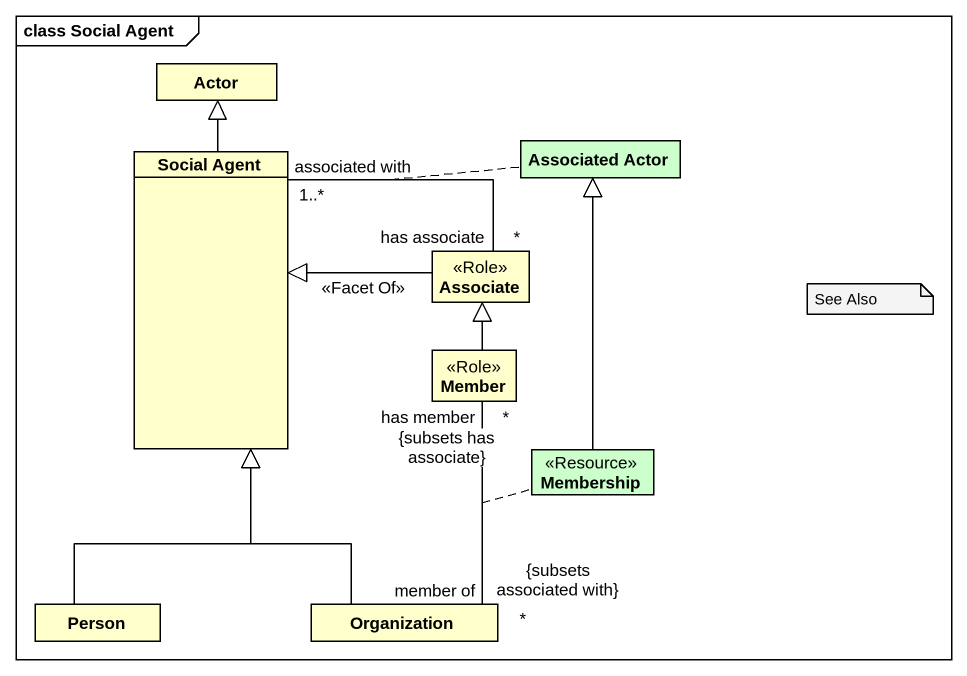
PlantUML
@startuml
mainframe class Social Agent
hide circle
hide empty members
class "Actor" as Actor_
class "Associated Actor" as Associated_Actor #CCFFCC
class "Social Agent" as Social_Agent
class Associate <<Role>> #FFFFCC
class Member <<Role>> #FFFFCC
class Membership <<Resource>> #CCFFCC
class "Person" as Person_
class Organization
Social_Agent -up-|> Actor_
Social_Agent "associated with\n1..*" -right- "has associate\n*" Associate
(Social_Agent, Associate) .. Associated_Actor
Associate -left-|> Social_Agent : <<Facet Of>>
Member -up-|> Associate
Membership -up-|> Associated_Actor
Person_ -up-|> Social_Agent
Organization -up-|> Social_Agent
Organization "member of\n*\n{subsets associated with}" -up- "has member\n*\n{subsets has associate}" Member
(Organization, Member) .. Membership
note as N1
  See Also
end note
@enduml
